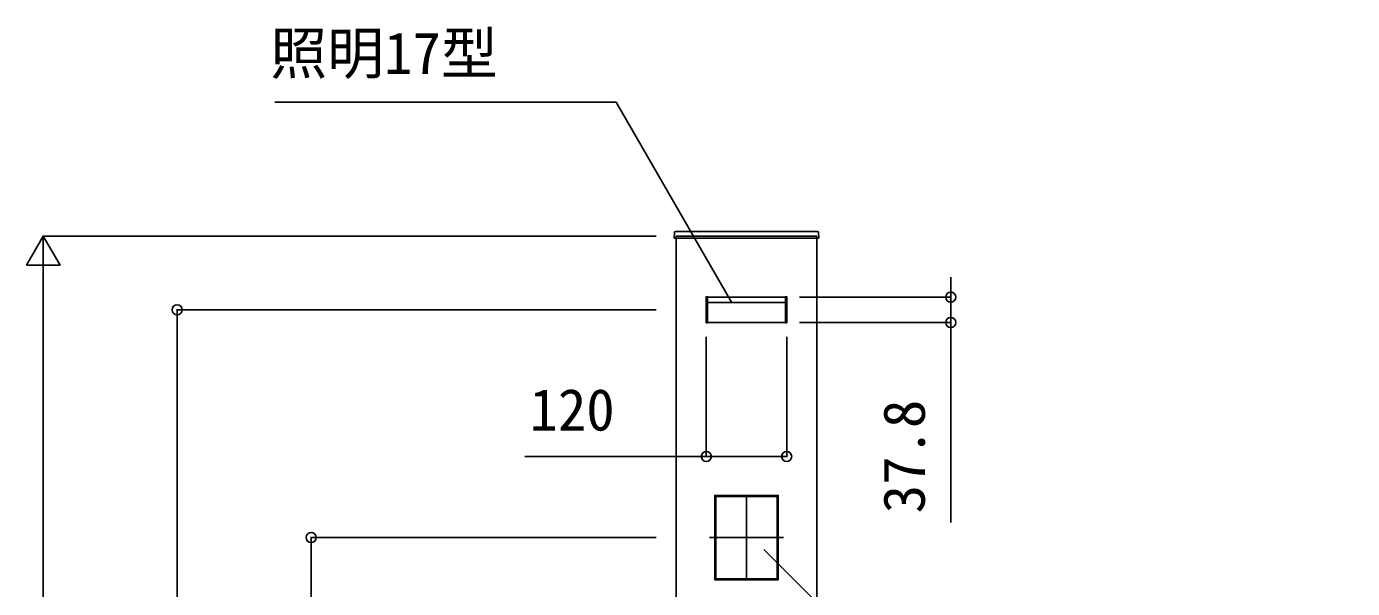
# Model space of a CAD drawing. Units: millimetres, scale not verified. Extents: x -4375 to 4375, y -6504 to 6476.
# Drawn here: x -2254 to -274, y -1931 to -1093 of the extents above; entities that cross this region are included whole.
import ezdxf
from ezdxf.enums import TextEntityAlignment as Align

# ---------------------------------------------------------------- set-up
doc = ezdxf.new("R2010")
doc.units = ezdxf.units.MM
doc.header["$LTSCALE"] = 30
doc.layers.add('0-2_YKK_A1', color=4, linetype='Continuous')
doc.layers.add('0-3_YKK_D', color=6, linetype='Continuous')
doc.styles.add('ＭＳ ゴシック', font='')
doc.styles.get('ＭＳ ゴシック').set_extended_font_data('MS Gothic')

msp = doc.modelspace()

# ---------------------------------------------------------------- linework, layer by layer
at = {"layer": '0-2_YKK_A1'}
for p, q in [((-1287.05, -1408.28), (-1286.62, -1400.18)), ((-1284.63, -1398.28), (-1073.36, -1398.28)), ((-1284, -1405.28), (-1074, -1405.28)), ((-1070.94, -1408.28), (-1071.37, -1400.18)), ((-1070.94, -1408.28), (-1287.05, -1408.28)), ((-1237, -1496.48), (-1121, -1496.48)), ((-1121, -1504.48), (-1237, -1504.48)), ((-1121, -1534.28), (-1237, -1534.28)), ((-1131.77, -1792.58), (-1226.27, -1792.58)), ((-1226.22, -1793.78), (-1226.22, -1916.78)), ((-1179.02, -1791.28), (-1179.02, -1919.28)), ((-1131.82, -1793.78), (-1131.82, -1916.78)), ((-1234.22, -1855.28), (-1123.82, -1855.28)), ((-1131.77, -1917.98), (-1226.27, -1917.98))]:
    msp.add_line(p, q, dxfattribs=at)
for points in [[(-1284, -3455.28), (-1284, -1408.28), (-1284, -1405.28)], [(-1074, -1405.28), (-1074, -1408.28), (-1074, -3455.28)], [(-1226.52, -1793.78), (-1225.02, -1793.78), (-1225.02, -1916.78), (-1226.52, -1916.78)], [(-1131.77, -1792.28), (-1131.77, -1793.78), (-1226.27, -1793.78), (-1226.27, -1792.28)], [(-1131.52, -1793.78), (-1133.02, -1793.78), (-1133.02, -1916.78), (-1131.52, -1916.78)], [(-1131.77, -1918.28), (-1131.77, -1916.78), (-1226.27, -1916.78), (-1226.27, -1918.28)]]:
    msp.add_lwpolyline(points, dxfattribs=at)
for points in [[(-1237, -1534.78), (-1239, -1534.78), (-1239, -1495.98), (-1237, -1495.98)], [(-1121, -1534.78), (-1119, -1534.78), (-1119, -1495.98), (-1121, -1495.98)], [(-1131.52, -1918.28), (-1226.52, -1918.28), (-1226.52, -1792.28), (-1131.52, -1792.28)]]:
    msp.add_lwpolyline(points, close=True, dxfattribs=at)
for centre, start, end in [((-1284.63, -1400.28), 90, 177), ((-1073.36, -1400.28), 3, 90)]:
    msp.add_arc(centre, 2, start, end, dxfattribs=at)
at = {"layer": '0-3_YKK_D'}
for p, q in [((-2229, -1405.28), (-2254, -1448.58)), ((-1314, -1405.28), (-2230, -1405.28)), ((-2229, -1405.28), (-2204, -1448.58)), ((-2229, -1405.28), (-2229, -1491.88)), ((-2254, -1448.58), (-2204, -1448.58)), ((-2229, -3105.28), (-2229, -1455.28)), ((-874, -1496.48), (-874, -1466.48)), ((-1100, -1496.48), (-873, -1496.48)), ((-874, -1496.48), (-874, -1534.28)), ((-1314, -1515.28), (-2030, -1515.28)), ((-2029, -1515.28), (-2029, -3155.28)), ((-1100, -1534.28), (-873, -1534.28)), ((-874, -1534.28), (-874, -1832.77)), ((-1239, -1555.78), (-1239, -1735.28)), ((-1119, -1555.78), (-1119, -1735.28)), ((-1314, -1855.28), (-1830, -1855.28)), ((-1829, -1855.28), (-1829, -3155.28))]:
    msp.add_line(p, q, dxfattribs=at)
for points in [[(-1201.3, -1504.09), (-1373.82, -1205.28), (-1392.31, -1205.28), (-1883.42, -1205.28)], [(-1119, -1734.28), (-1239, -1734.28), (-1509.96, -1734.28)], [(-1153.27, -1873.21), (-968.56, -2057.91), (-915.99, -2057.91), (-274.2, -2057.91)]]:
    msp.add_lwpolyline(points, dxfattribs=at)
for centre in [(-874, -1496.48), (-2029, -1515.28), (-874, -1534.28), (-1239, -1734.28), (-1119, -1734.28), (-1829, -1855.28)]:
    msp.add_circle(centre, 7.5, dxfattribs=at)

# ---------------------------------------------------------------- texts
at = {"layer": '0-3_YKK_D', "style": 'ＭＳ ゴシック'}
for s, p in [('照明17型', (-1890.18, -1182.16)), ('120', (-1503, -1714.28))]:
    msp.add_text(s, height=62.32, dxfattribs=at).set_placement(p, align=Align.BOTTOM_LEFT)
msp.add_text('37.8', height=62.32, rotation=90, dxfattribs=at).set_placement((-894, -1819.05), align=Align.BOTTOM_LEFT)

doc.saveas('drawing.dxf')
